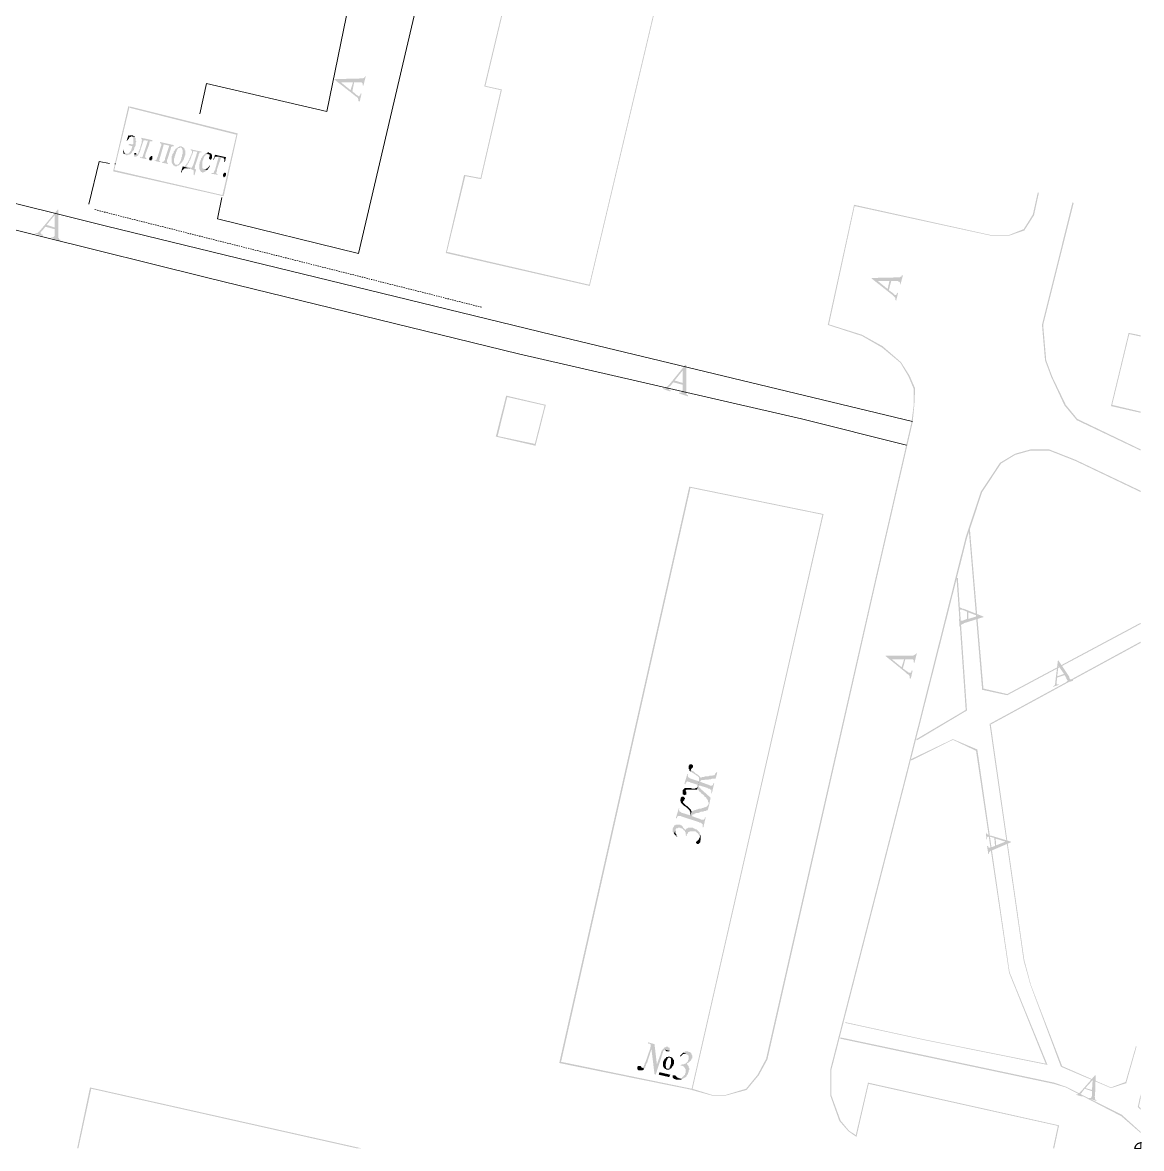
# Model space of a CAD drawing. Extents: x 243 to 885, y -99 to 1005.
# Drawn here: x 531.6 to 634.3, y -98.5 to 4.8 of the extents above; entities that cross this region are included whole.
import ezdxf

# ---------------------------------------------------------------- set-up
doc = ezdxf.new("R2010")
doc.units = 0
doc.header["$MEASUREMENT"] = 0
doc.linetypes.add('PDF_IMPORT', pattern=[1, 0.8, -0.2])
doc.layers.add('PDF _Геометрия', color=7, linetype='Continuous')
doc.layers.add('PDF _Сплошная заливка', color=7, linetype='Continuous')

msp = doc.modelspace()

# ---------------------------------------------------------------- hatches: boundary and pattern name
at = {"layer": 'PDF _Сплошная заливка', "linetype": 'ByBlock', "transparency": 33554559}
h = msp.add_hatch(color=256, dxfattribs=at)
h.paths.add_polyline_path([(579.21, 20.73), (580.67, 20.39), (578.65, 11.88), (577.2, 12.27), (574.01, -1.05), (575.52, -1.39), (573.67, -9.45), (572.16, -9.17), (570.48, -16.34), (583.69, -19.36), (609.67, 90.27), (596.12, 93.52), (594.55, 86.69), (596.01, 86.35), (593.99, 77.56), (592.54, 77.84), (589.4, 64.63), (590.86, 64.29), (588.9, 55.78), (587.44, 56.12), (584.42, 42.79), (585.82, 42.51), (583.75, 33.49), (582.29, 33.77)])
h.paths.add_polyline_path([(580.78, 20.5), (579.32, 20.78), (582.35, 33.66), (583.8, 33.38), (585.99, 42.57), (584.53, 42.85), (587.56, 56), (589.01, 55.67), (591.03, 64.35), (589.52, 64.68), (592.59, 77.73), (594.05, 77.45), (596.12, 86.46), (594.67, 86.74), (596.18, 93.41), (609.56, 90.21), (583.64, -19.25), (570.59, -16.23), (572.27, -9.28), (573.73, -9.56), (575.63, -1.33), (574.12, -1), (577.25, 12.16), (578.76, 11.77)], flags=0)
for points in [[(560.29, -0.38), (560.85, -0.66), (561.97, -0.66), (561.74, -1.39), (562.08, -0.66), (562.47, -0.66), (562.53, -0.66), (562.64, -0.66), (562.7, -0.66), (562.75, -0.66), (562.81, -0.72), (562.86, -0.77), (562.86, -0.83), (562.86, -0.88), (562.86, -0.94), (562.92, -1), (563.14, -0.1), (563.09, -0.1), (563.09, -0.16), (563.03, -0.21), (562.98, -0.27), (562.92, -0.27), (562.92, -0.32), (562.86, -0.32), (562.75, -0.32), (562.7, -0.32), (562.58, -0.32)], [(560.29, -0.38), (560.29, -0.44), (562.14, -1.89), (562.19, -1.95), (562.3, -2), (562.36, -2.06), (562.42, -2.12), (562.42, -2.17), (562.47, -2.23), (562.47, -2.34), (562.47, -2.4), (562.58, -2.45), (562.75, -1.72), (562.7, -1.72), (562.64, -1.72), (562.64, -1.84), (562.58, -1.89), (562.53, -1.95), (562.47, -1.95), (562.42, -1.89), (562.3, -1.84), (562.25, -1.78), (561.91, -1.5), (562.08, -0.66), (561.74, -1.39), (560.85, -0.66)], [(541.53, -2.9), (541.47, -3.01), (551.27, -5.48), (549.99, -11.02), (540.07, -8.72), (541.47, -2.9), (541.36, -2.84), (539.96, -8.84), (550.1, -11.13), (551.39, -5.36)], [(541.98, -5.7), (541.7, -5.64), (541.7, -5.7), (541.75, -5.7), (541.81, -5.76), (541.81, -5.81), (541.81, -5.87), (541.81, -5.92), (541.81, -6.04), (541.81, -6.09), (541.81, -6.15), (541.81, -6.26), (541.81, -6.32), (541.75, -6.37), (541.42, -6.32), (541.36, -6.43), (541.75, -6.54), (541.7, -6.6), (541.7, -6.71), (541.64, -6.76), (541.64, -6.88), (541.59, -6.93), (541.53, -6.99), (541.53, -7.04), (541.47, -7.1), (541.42, -7.16), (541.36, -7.21), (541.31, -7.21), (541.25, -7.21), (541.19, -7.21), (541.14, -7.21), (540.91, -7.21), (540.97, -7.21), (541.03, -7.27), (541.03, -7.32), (541.08, -7.32), (541.14, -7.32), (541.19, -7.38), (541.25, -7.38), (541.31, -7.32), (541.36, -7.32), (541.42, -7.32), (541.47, -7.27), (541.53, -7.27), (541.59, -7.21), (541.64, -7.16), (541.7, -7.1), (541.7, -7.04), (541.75, -6.99), (541.81, -6.93), (541.87, -6.88), (541.87, -6.82), (541.92, -6.71), (541.92, -6.65), (541.98, -6.6), (541.98, -6.54), (542.03, -6.48), (542.03, -6.37), (542.03, -6.32), (542.03, -6.2), (542.09, -6.15), (542.09, -6.09), (542.03, -6.04), (542.03, -5.98), (542.03, -5.87), (542.03, -5.81), (541.98, -5.76)], [(541.42, -5.53), (541.36, -5.53), (541.19, -6.04), (541.25, -6.04), (541.25, -5.98), (541.31, -5.92), (541.36, -5.87), (541.42, -5.81), (541.42, -5.76), (541.47, -5.7), (541.53, -5.7), (541.59, -5.64), (541.64, -5.64), (541.7, -5.64), (541.98, -5.7), (541.47, -5.59)], [(541.75, -5.53), (541.53, -5.53), (541.47, -5.59), (541.98, -5.7), (541.92, -5.64), (541.87, -5.64), (541.87, -5.59), (541.81, -5.59)], [(542.59, -5.92), (542.65, -5.98), (542.59, -6.04), (542.59, -6.09), (542.59, -6.2), (542.54, -6.32), (542.43, -6.71), (542.43, -6.76), (542.37, -6.82), (542.37, -6.93), (542.31, -6.99), (542.31, -7.1), (542.26, -7.16), (542.2, -7.27), (542.15, -7.27), (542.09, -7.32), (541.87, -7.27), (541.87, -7.38), (541.87, -7.44), (541.92, -7.49), (541.98, -7.49), (542.03, -7.49), (542.09, -7.49), (542.15, -7.44), (542.2, -7.44), (542.26, -7.38), (542.26, -7.32), (542.31, -7.27), (542.31, -7.21), (542.37, -7.16), (542.37, -7.1), (542.43, -7.04), (542.43, -6.99), (542.48, -6.88), (542.48, -6.76), (542.54, -6.65), (542.76, -5.98), (543.15, -6.04)], [(543.55, -5.98), (542.54, -5.76), (542.54, -5.87), (542.59, -5.87), (542.59, -5.92), (543.15, -6.04), (542.76, -7.21), (542.76, -7.27), (542.71, -7.32), (542.71, -7.44), (542.65, -7.49), (542.59, -7.55), (542.54, -7.55), (542.48, -7.55), (542.43, -7.49), (542.43, -7.6), (542.99, -7.72), (543.04, -7.66), (542.99, -7.66), (542.93, -7.6), (542.93, -7.55), (542.87, -7.49), (542.93, -7.44), (542.93, -7.38), (542.93, -7.27), (543.27, -6.37), (543.27, -6.32), (543.27, -6.26), (543.32, -6.15), (543.32, -6.09), (543.38, -6.09), (543.43, -6.09), (543.55, -6.09)], [(545.51, -6.43), (544.27, -6.15), (544.27, -6.26), (544.33, -6.26), (544.39, -6.32), (545.11, -6.48), (544.72, -7.66), (544.72, -7.77), (544.67, -7.83), (544.67, -7.88), (544.61, -7.94), (544.55, -7.94), (544.5, -8), (544.44, -7.94), (544.44, -8.05), (545, -8.16), (545, -8.11), (544.95, -8.05), (544.89, -8.05), (544.89, -8), (544.89, -7.94), (544.89, -7.88), (544.89, -7.83), (544.95, -7.72), (545.23, -6.82), (545.23, -6.76), (545.28, -6.71), (545.28, -6.6), (545.34, -6.6), (545.34, -6.54), (545.39, -6.54), (545.45, -6.54), (545.51, -6.54)], [(540.91, -6.82), (540.86, -6.88), (540.86, -7.04), (540.91, -7.1), (540.91, -7.16), (540.91, -7.21), (541.14, -7.21), (541.08, -7.21), (541.03, -7.16), (540.97, -7.1), (540.97, -7.04), (540.91, -6.99), (540.91, -6.88)], [(541.98, -7.16), (541.92, -7.16), (541.92, -7.21), (541.87, -7.27), (542.09, -7.32), (542.09, -7.27), (542.09, -7.21), (542.03, -7.16)], [(544.39, -6.32), (544.39, -6.48), (544.33, -6.6), (544.05, -7.49), (543.99, -7.6), (543.99, -7.66), (543.94, -7.72), (543.94, -7.77), (543.88, -7.83), (543.83, -7.83), (543.77, -7.83), (543.77, -7.88), (544.27, -8), (544.33, -7.94), (544.27, -7.94), (544.22, -7.88), (544.16, -7.83), (544.16, -7.77), (544.22, -7.77), (544.22, -7.66), (544.27, -7.55), (544.61, -6.37), (545.11, -6.48)], [(545.9, -6.6), (545.9, -6.65), (545.84, -6.71), (545.79, -6.71), (545.73, -6.76), (545.67, -6.82), (545.62, -6.93), (545.56, -6.99), (545.51, -7.04), (545.51, -7.16), (545.45, -7.21), (545.39, -7.27), (545.39, -7.38), (545.34, -7.44), (545.34, -7.55), (545.34, -7.6), (545.34, -7.66), (545.34, -7.77), (545.34, -7.83), (545.34, -7.88), (545.34, -7.94), (545.34, -8), (545.34, -8.05), (545.39, -8.11), (545.39, -8.16), (545.45, -8.22), (545.45, -8.28), (545.51, -8.28), (545.56, -8.33), (545.62, -8.33), (545.62, -8.39), (545.67, -8.39), (545.73, -8.39), (545.79, -8.39), (545.84, -8.33), (545.9, -8.33), (545.95, -8.33), (545.95, -8.28), (545.73, -8.22), (545.67, -8.22), (545.62, -8.16), (545.62, -8.11), (545.56, -8.05), (545.56, -8), (545.56, -7.94), (545.56, -7.88), (545.56, -7.77), (545.56, -7.72), (545.56, -7.66), (545.62, -7.55), (545.62, -7.49), (545.62, -7.44), (545.67, -7.32), (545.67, -7.27), (545.73, -7.16), (545.73, -7.1), (545.79, -6.99), (545.79, -6.93), (545.84, -6.88), (545.84, -6.82), (545.9, -6.76), (545.95, -6.71), (546.01, -6.71), (546.07, -6.71), (546.12, -6.65), (546.18, -6.65)], [(546.23, -6.54), (546.18, -6.54), (546.07, -6.54), (546.01, -6.6), (545.95, -6.6), (545.9, -6.6), (546.18, -6.65), (546.23, -6.71), (546.29, -6.76), (546.29, -6.82), (546.35, -6.88), (546.35, -6.99), (546.35, -7.04), (546.35, -7.1), (546.35, -7.16), (546.35, -7.21), (546.29, -7.32), (546.29, -7.38), (546.29, -7.49), (546.23, -7.55), (546.23, -7.66), (546.18, -7.77), (546.18, -7.83), (546.12, -7.94), (546.07, -8), (546.07, -8.05), (546.01, -8.11), (546.01, -8.16), (545.95, -8.16), (545.9, -8.22), (545.84, -8.22), (545.79, -8.22), (545.73, -8.22), (545.95, -8.28), (546.01, -8.28), (546.07, -8.22), (546.12, -8.16), (546.18, -8.11), (546.23, -8.05), (546.29, -8), (546.35, -7.88), (546.4, -7.83), (546.4, -7.77), (546.46, -7.72), (546.46, -7.6), (546.51, -7.55), (546.51, -7.44), (546.57, -7.38), (546.57, -7.32), (546.57, -7.21), (546.57, -7.16), (546.57, -7.1), (546.57, -6.99), (546.57, -6.93), (546.51, -6.88), (546.51, -6.82), (546.51, -6.76), (546.46, -6.71), (546.4, -6.65), (546.35, -6.6), (546.29, -6.6)], [(547.13, -6.93), (547.19, -6.99), (547.19, -7.16), (547.13, -7.27), (547.13, -7.32), (547.07, -7.38), (547.07, -7.44), (547.02, -7.55), (547.02, -7.6), (546.96, -7.66), (546.96, -7.77), (546.91, -7.83), (546.85, -7.88), (546.85, -7.94), (546.79, -8.05), (546.74, -8.11), (546.68, -8.16), (546.68, -8.22), (546.63, -8.28), (546.57, -8.33), (546.51, -8.39), (546.46, -8.39), (546.4, -8.39), (546.35, -8.39), (547.07, -8.61), (547.13, -8.67), (547.19, -8.67), (547.24, -8.67), (547.24, -8.72), (547.3, -8.72), (547.35, -8.78), (547.35, -8.84), (547.35, -8.89), (547.35, -8.95), (547.35, -9.06), (547.35, -9.12), (547.35, -9.17), (547.41, -9.23), (547.58, -8.67), (547.52, -8.67), (547.47, -8.61), (546.63, -8.39), (546.68, -8.33), (546.74, -8.28), (546.79, -8.22), (546.79, -8.16), (546.85, -8.11), (546.91, -8.05), (546.91, -8), (546.96, -7.88), (547.02, -7.83), (547.02, -7.77), (547.07, -7.72), (547.07, -7.6), (547.13, -7.55), (547.13, -7.44), (547.19, -7.38), (547.24, -7.27), (547.24, -7.21), (547.3, -7.1), (547.3, -6.99), (547.69, -7.04)], [(548.08, -7.04), (547.07, -6.82), (547.07, -6.88), (547.13, -6.88), (547.13, -6.93), (547.69, -7.04), (547.3, -8.28), (547.24, -8.39), (547.19, -8.44), (547.19, -8.5), (547.13, -8.5), (547.07, -8.5), (546.63, -8.39), (547.47, -8.61), (547.41, -8.56), (547.47, -8.5), (547.47, -8.44), (547.47, -8.33), (547.52, -8.22), (547.8, -7.38), (547.8, -7.27), (547.86, -7.21), (547.86, -7.16), (547.91, -7.1), (547.97, -7.1), (548.08, -7.1)], [(548.47, -7.16), (548.42, -7.21), (548.36, -7.27), (548.31, -7.32), (548.25, -7.38), (548.19, -7.44), (548.14, -7.49), (548.14, -7.55), (548.08, -7.6), (548.03, -7.66), (548.03, -7.77), (547.97, -7.83), (547.97, -7.94), (547.91, -7.94), (547.91, -8.05), (547.91, -8.11), (547.86, -8.22), (547.86, -8.28), (547.86, -8.33), (547.86, -8.44), (547.86, -8.5), (547.86, -8.56), (547.86, -8.61), (547.91, -8.67), (547.91, -8.72), (547.97, -8.78), (547.97, -8.84), (548.03, -8.84), (548.03, -8.89), (548.08, -8.89), (548.14, -8.95), (548.19, -8.95), (548.25, -8.95), (548.31, -8.89), (548.36, -8.89), (548.42, -8.84), (548.47, -8.84), (548.53, -8.78), (548.59, -8.72), (548.31, -8.67), (548.25, -8.61), (548.19, -8.61), (548.19, -8.56), (548.14, -8.5), (548.14, -8.44), (548.14, -8.39), (548.14, -8.33), (548.14, -8.28), (548.14, -8.16), (548.14, -8.11), (548.14, -8.05), (548.14, -7.94), (548.19, -7.88), (548.19, -7.83), (548.25, -7.72), (548.25, -7.66), (548.31, -7.55), (548.31, -7.49), (548.36, -7.44), (548.42, -7.38), (548.47, -7.32), (548.53, -7.27), (548.59, -7.27), (548.64, -7.27), (548.7, -7.27)], [(548.75, -7.16), (548.75, -7.1), (548.64, -7.1), (548.59, -7.16), (548.53, -7.16), (548.47, -7.16), (548.7, -7.27), (548.75, -7.27), (548.81, -7.32), (548.81, -7.38), (548.81, -7.44), (548.81, -7.49), (548.75, -7.6), (548.75, -7.66), (548.81, -7.72), (548.87, -7.77), (548.92, -7.77), (548.98, -7.72), (549.03, -7.6), (549.03, -7.55), (549.03, -7.49), (549.03, -7.38), (549.03, -7.32), (548.98, -7.27), (548.98, -7.21), (548.92, -7.21), (548.87, -7.16), (548.81, -7.16)], [(543.49, -7.44), (543.55, -7.44), (543.55, -7.72), (543.49, -7.77), (543.49, -7.83), (543.43, -7.83), (543.38, -7.83), (543.32, -7.83), (543.27, -7.77), (543.27, -7.72), (543.27, -7.6), (543.32, -7.55), (543.38, -7.49), (543.43, -7.44), (543.49, -7.44)], [(549.87, -7.55), (549.65, -7.49), (549.31, -8.72), (549.26, -8.78), (549.2, -8.89), (549.2, -8.95), (549.15, -8.95), (549.15, -9), (549.09, -9), (548.98, -9), (548.98, -9.06), (549.59, -9.17), (549.59, -9.12), (549.54, -9.12), (549.48, -9.12), (549.48, -9.06), (549.43, -9.06), (549.43, -9), (549.43, -8.95), (549.48, -8.84), (549.48, -8.72)], [(550.32, -7.55), (549.31, -7.32), (549.15, -7.77), (549.2, -7.77), (549.26, -7.66), (549.26, -7.6), (549.31, -7.55), (549.37, -7.49), (549.43, -7.49), (549.48, -7.49), (549.59, -7.49), (549.65, -7.49), (549.87, -7.55), (549.99, -7.6)], [(550.32, -7.55), (549.99, -7.6), (550.1, -7.6), (550.1, -7.66), (550.15, -7.72), (550.15, -7.77), (550.15, -7.83), (550.15, -7.88), (550.15, -8), (550.21, -8)], [(546.35, -8.39), (546.18, -8.95), (546.23, -8.95), (546.29, -8.89), (546.29, -8.78), (546.35, -8.72), (546.4, -8.67), (546.46, -8.61), (546.51, -8.56), (546.57, -8.56), (546.63, -8.56), (546.68, -8.56), (546.74, -8.56), (546.79, -8.56), (547.07, -8.61)], [(548.81, -8.28), (548.75, -8.39), (548.7, -8.44), (548.64, -8.5), (548.64, -8.56), (548.59, -8.56), (548.53, -8.61), (548.47, -8.61), (548.42, -8.67), (548.36, -8.67), (548.31, -8.67), (548.59, -8.72), (548.64, -8.67), (548.7, -8.61), (548.7, -8.56), (548.75, -8.5), (548.81, -8.39), (548.81, -8.33)], [(550.27, -8.95), (550.27, -9), (550.32, -9), (550.32, -9.17), (550.27, -9.28), (550.27, -9.34), (550.21, -9.34), (550.15, -9.39), (550.1, -9.39), (550.1, -9.34), (550.04, -9.28), (550.04, -9.23), (550.04, -9.17), (550.04, -9.12), (550.1, -9.06), (550.1, -9), (550.15, -9), (550.21, -8.95), (550.27, -8.95)], [(624.9, -10.79), (624.79, -10.79), (624.34, -12.81), (623.5, -14.15), (622.1, -14.71), (620.59, -14.71), (607.94, -11.91), (605.53, -22.94), (608.66, -23.95), (610.51, -25.02), (612.19, -26.42), (612.92, -27.65), (613.42, -28.82), (613.42, -30.22), (613.2, -31.9), (609.9, -46.24), (599.87, -90.3), (599.09, -91.76), (598.03, -93.05), (596.01, -93.66), (595.06, -93.66), (593.1, -93.05), (593.04, -93.16), (595.06, -93.72), (596.01, -93.72), (598.08, -93.16), (599.2, -91.81), (599.99, -90.36), (610.01, -46.24), (613.31, -31.9), (613.48, -30.22), (613.54, -28.77), (613.03, -27.59), (612.25, -26.36), (610.57, -24.9), (608.66, -23.84), (605.64, -22.89), (607.99, -12.03), (620.59, -14.77), (622.1, -14.77), (623.56, -14.27), (624.45, -12.87)], [(534.92, -12.36), (534.87, -12.36), (533.36, -14.15), (533.3, -14.21), (533.24, -14.27), (533.19, -14.38), (533.13, -14.38), (533.08, -14.43), (533.02, -14.49), (532.96, -14.49), (532.91, -14.49), (532.85, -14.49), (532.8, -14.55), (533.47, -14.77), (533.52, -14.66), (533.47, -14.66), (533.41, -14.66), (533.36, -14.6), (533.36, -14.55), (533.3, -14.55), (533.3, -14.43), (533.36, -14.38), (533.41, -14.32), (533.47, -14.27), (533.75, -13.93), (534.59, -14.15), (533.86, -13.76), (534.59, -12.87)], [(534.92, -12.36), (534.59, -12.87), (534.59, -13.99), (533.86, -13.76), (534.59, -14.15), (534.59, -14.55), (534.59, -14.6), (534.59, -14.66), (534.59, -14.77), (534.53, -14.83), (534.48, -14.88), (534.42, -14.88), (534.36, -14.94), (534.25, -14.88), (534.25, -14.94), (535.09, -15.22), (535.15, -15.16), (535.09, -15.11), (535.04, -15.11), (534.98, -15.05), (534.98, -14.99), (534.92, -14.94), (534.92, -14.88), (534.92, -14.83), (534.92, -14.71), (534.92, -14.6)], [(628.37, -31.68), (634.25, -34.48), (634.25, -34.37), (628.43, -31.57), (627.37, -30.28), (626.13, -27.7), (625.57, -26.19), (625.29, -22.94), (628.09, -11.75), (627.98, -11.69), (625.18, -22.94), (625.46, -26.19), (626.02, -27.7), (627.25, -30.34)], [(574.62, -17.18), (570.53, -16.23), (570.53, -16.34), (574.62, -17.29)], [(609.56, -18.63), (610.12, -18.91), (611.18, -18.91), (611.02, -19.64), (611.35, -18.91), (611.74, -18.91), (611.8, -18.91), (611.91, -18.91), (611.97, -18.91), (612.02, -18.97), (612.08, -18.97), (612.14, -19.03), (612.14, -19.08), (612.14, -19.14), (612.14, -19.19), (612.19, -19.25), (612.42, -18.41), (612.36, -18.35), (612.3, -18.41), (612.3, -18.47), (612.25, -18.52), (612.19, -18.52), (612.14, -18.58), (612.08, -18.58), (612.02, -18.58), (611.91, -18.58), (611.86, -18.58)], [(609.56, -18.63), (609.56, -18.69), (611.41, -20.15), (611.46, -20.2), (611.52, -20.26), (611.58, -20.31), (611.63, -20.37), (611.69, -20.43), (611.74, -20.48), (611.74, -20.54), (611.74, -20.59), (611.74, -20.65), (611.8, -20.71), (611.97, -20.03), (611.91, -19.98), (611.91, -20.03), (611.86, -20.09), (611.86, -20.15), (611.8, -20.15), (611.8, -20.2), (611.69, -20.2), (611.63, -20.15), (611.58, -20.09), (611.52, -20.03), (611.13, -19.75), (611.35, -18.91), (611.02, -19.64), (610.12, -18.91)], [(634.25, -30.9), (631.62, -30.28), (633.19, -23.78), (634.25, -24.01), (634.25, -23.9), (633.13, -23.67), (631.51, -30.39), (634.25, -31.01)], [(592.54, -26.64), (592.48, -26.58), (590.97, -28.43), (590.92, -28.49), (590.86, -28.54), (590.8, -28.6), (590.75, -28.66), (590.69, -28.71), (590.64, -28.77), (590.58, -28.77), (590.52, -28.77), (590.41, -28.77), (590.41, -28.82), (591.08, -29.05), (591.14, -28.94), (591.08, -28.94), (591.03, -28.94), (590.97, -28.88), (590.92, -28.82), (590.92, -28.71), (590.97, -28.66), (590.97, -28.6), (591.08, -28.54), (591.36, -28.21), (592.2, -28.43), (591.48, -28.04), (592.2, -27.14)], [(592.54, -26.64), (592.2, -27.14), (592.2, -28.26), (591.48, -28.04), (592.2, -28.43), (592.2, -28.82), (592.2, -28.88), (592.2, -28.94), (592.15, -29.05), (592.15, -29.1), (592.09, -29.16), (592.03, -29.16), (591.98, -29.16), (591.87, -29.16), (591.87, -29.22), (592.71, -29.5), (592.71, -29.38), (592.65, -29.38), (592.59, -29.33), (592.54, -29.27), (592.54, -29.22), (592.54, -29.16), (592.54, -29.1), (592.54, -28.99), (592.54, -28.88)], [(626.64, -96.46), (626.19, -98.53), (626.3, -98.53), (626.75, -96.41), (609.22, -92.49), (608.1, -97.3), (607.49, -96.91), (606.7, -95.96), (605.86, -93.66), (605.86, -91.31), (612.75, -64.43), (618.3, -42.49), (619.69, -38.29), (621.43, -35.66), (622.72, -34.87), (624.12, -34.48), (625.85, -34.48), (628.26, -35.43), (634.25, -38.29), (634.25, -38.17), (628.26, -35.32), (625.85, -34.37), (624.12, -34.37), (622.72, -34.76), (621.32, -35.6), (619.58, -38.23), (618.18, -42.43), (612.64, -64.43), (605.75, -91.31), (605.75, -93.66), (606.59, -96.01), (607.43, -96.97), (608.16, -97.47), (609.28, -92.6)], [(617.46, -46.18), (617.34, -46.18), (618.18, -58.28), (613.65, -60.96), (613.7, -61.07), (618.3, -58.33)], [(619.81, -49.76), (619.81, -49.71), (617.96, -48.98), (617.85, -48.98), (617.79, -48.92), (617.74, -48.92), (617.68, -48.87), (617.62, -48.87), (617.62, -48.81), (617.57, -48.76), (617.57, -48.7), (617.51, -48.7), (617.57, -49.26), (617.62, -49.26), (617.62, -49.2), (617.62, -49.15), (617.62, -49.09), (617.68, -49.09), (617.74, -49.09), (617.79, -49.09), (617.85, -49.09), (617.9, -49.09), (618.3, -49.26), (618.3, -49.93), (618.41, -49.32), (619.3, -49.65)], [(619.81, -49.76), (619.3, -49.65), (618.41, -49.93), (618.41, -49.32), (618.3, -49.93), (618.02, -50.04), (617.96, -50.04), (617.9, -50.1), (617.85, -50.1), (617.79, -50.1), (617.74, -50.1), (617.68, -50.04), (617.68, -49.99), (617.62, -49.93), (617.57, -49.93), (617.62, -50.66), (617.68, -50.66), (617.68, -50.6), (617.68, -50.55), (617.74, -50.49), (617.74, -50.44), (617.79, -50.44), (617.85, -50.44), (617.9, -50.38), (617.96, -50.38), (618.02, -50.32)], [(610.85, -53.29), (611.41, -53.63), (612.53, -53.63), (612.3, -54.36), (612.64, -53.63), (613.03, -53.63), (613.09, -53.63), (613.2, -53.63), (613.26, -53.63), (613.31, -53.63), (613.37, -53.68), (613.42, -53.74), (613.42, -53.85), (613.42, -53.91), (613.48, -53.96), (613.7, -53.07), (613.65, -53.07), (613.59, -53.18), (613.54, -53.18), (613.48, -53.24), (613.37, -53.29), (613.31, -53.29), (613.26, -53.29), (613.14, -53.29)], [(610.85, -53.29), (610.85, -53.35), (612.7, -54.86), (612.75, -54.92), (612.81, -54.97), (612.92, -55.03), (612.98, -55.08), (612.98, -55.14), (613.03, -55.14), (613.03, -55.2), (613.03, -55.25), (613.03, -55.36), (613.14, -55.42), (613.31, -54.69), (613.2, -54.69), (613.2, -54.8), (613.14, -54.86), (613.09, -54.86), (613.03, -54.86), (612.98, -54.86), (612.86, -54.8), (612.81, -54.75), (612.42, -54.47), (612.64, -53.63), (612.3, -54.36), (611.41, -53.63)], [(626.69, -53.74), (626.64, -53.74), (626.41, -55.64), (626.41, -55.81), (626.36, -55.87), (626.36, -55.92), (626.36, -55.98), (626.3, -56.04), (626.25, -56.09), (626.19, -56.09), (626.19, -56.15), (626.75, -55.98), (626.75, -55.92), (626.64, -55.98), (626.58, -55.92), (626.53, -55.92), (626.53, -55.87), (626.53, -55.81), (626.53, -55.76), (626.53, -55.7), (626.58, -55.31), (627.25, -55.08), (626.58, -55.2), (626.69, -54.24)], [(626.69, -53.74), (626.69, -54.24), (627.2, -54.97), (626.58, -55.2), (627.25, -55.08), (627.42, -55.36), (627.42, -55.42), (627.48, -55.48), (627.48, -55.53), (627.53, -55.53), (627.53, -55.59), (627.48, -55.64), (627.48, -55.7), (627.42, -55.7), (627.37, -55.76), (627.37, -55.81), (628.04, -55.59), (628.04, -55.53), (627.98, -55.53), (627.93, -55.53), (627.87, -55.53), (627.81, -55.48), (627.76, -55.42), (627.7, -55.36), (627.7, -55.25)], [(613.14, -62.81), (613.2, -62.92), (617.01, -61.02), (619.13, -62.03), (622.16, -82.41), (625.52, -90.75), (614.32, -88.51), (607.15, -86.94), (607.1, -87), (614.32, -88.57), (625.69, -90.86), (622.21, -82.35), (619.25, -61.91), (617.01, -60.96)], [(592.76, -63.43), (592.76, -63.71), (592.82, -63.71), (592.82, -63.82), (592.87, -63.87), (592.93, -63.93), (592.99, -63.71), (593.04, -63.65), (593.1, -63.59), (593.15, -63.54), (593.15, -63.48), (593.15, -63.43), (593.15, -63.37), (593.1, -63.31), (593.04, -63.26), (592.93, -63.26), (592.87, -63.26), (592.82, -63.31), (592.82, -63.37)], [(592.93, -63.93), (592.99, -63.99), (593.04, -63.99), (593.1, -64.04), (593.21, -64.1), (593.27, -64.15), (593.38, -64.21), (593.43, -64.27), (593.55, -64.32), (593.6, -64.38), (593.66, -64.43), (593.71, -64.49), (593.71, -64.55), (593.71, -64.6), (593.71, -64.71), (593.71, -64.77), (593.55, -65.55), (593.6, -65.55), (593.66, -65.61), (593.71, -65.72), (593.77, -65.78), (593.83, -65.83), (593.94, -65.95), (593.99, -66), (594.11, -66.06), (594.16, -66.11), (594.22, -66.23), (594.27, -66.28), (594.33, -66.28), (594.39, -66.34), (594.39, -66.39), (594.44, -66.45), (594.5, -66.51), (594.5, -66.56), (594.55, -66.62), (594.55, -66.67), (594.55, -66.73), (594.61, -66.79), (594.61, -66.9), (594.67, -66.9), (594.78, -66.34), (594.16, -65.78), (594.11, -65.72), (594.05, -65.67), (593.94, -65.61), (593.88, -65.55), (593.83, -65.5), (593.83, -65.44), (593.77, -65.44), (593.71, -65.33), (593.71, -65.22), (593.83, -64.83), (593.94, -64.49), (593.88, -64.49), (593.83, -64.49), (593.83, -64.43), (593.77, -64.38), (593.71, -64.32), (593.66, -64.27), (593.6, -64.21), (593.55, -64.21), (593.49, -64.15), (593.38, -64.1), (593.32, -64.04), (593.27, -63.99), (593.21, -63.93), (593.1, -63.87), (593.04, -63.87), (593.04, -63.82), (592.99, -63.76), (592.99, -63.71)], [(593.94, -64.49), (593.83, -64.83), (593.88, -64.77), (593.94, -64.71), (593.99, -64.71), (594.05, -64.71), (594.67, -64.66), (594.78, -64.66), (594.89, -64.6), (595, -64.6), (595.06, -64.6), (595.11, -64.6), (595.17, -64.6), (595.23, -64.6), (595.39, -64.04), (595.28, -63.99), (595.28, -64.04), (595.23, -64.1), (595.17, -64.15), (595.17, -64.21), (595.11, -64.27), (595.06, -64.27), (595, -64.27), (594.95, -64.32), (594.83, -64.32), (594.78, -64.32), (594.67, -64.32), (594.55, -64.38), (594.44, -64.38), (594.33, -64.38), (594.27, -64.38), (594.16, -64.43), (594.11, -64.43), (594.05, -64.43), (593.99, -64.43)], [(592.65, -64.15), (592.37, -65.05), (592.48, -65.11), (592.48, -64.99), (592.54, -64.94), (592.54, -64.88), (592.59, -64.88), (592.65, -64.83), (592.76, -64.88), (592.82, -64.88), (592.93, -64.94), (593.6, -65.16), (593.6, -65.22), (593.6, -65.27), (593.71, -64.77), (593.71, -64.83), (592.99, -64.6), (592.87, -64.55), (592.82, -64.49), (592.76, -64.49), (592.71, -64.43), (592.71, -64.38), (592.65, -64.32), (592.71, -64.27), (592.71, -64.15)], [(592.54, -65.44), (592.48, -65.67), (592.54, -65.61), (592.59, -65.61), (592.65, -65.61), (592.71, -65.61), (592.82, -65.61), (592.93, -65.61), (593.04, -65.61), (593.1, -65.61), (593.21, -65.61), (593.27, -65.61), (593.32, -65.61), (593.38, -65.61), (593.49, -65.61), (593.55, -65.55), (593.71, -64.77), (593.6, -65.27), (593.6, -65.33), (593.55, -65.39), (593.49, -65.44), (593.43, -65.44), (593.32, -65.5), (593.21, -65.5), (593.15, -65.5), (593.04, -65.5), (592.99, -65.44), (592.93, -65.44), (592.82, -65.44), (592.71, -65.44), (592.65, -65.44), (592.59, -65.44)], [(593.83, -64.83), (593.71, -65.22), (593.77, -65.22), (594.5, -65.44), (594.55, -65.5), (594.67, -65.5), (594.72, -65.55), (594.78, -65.61), (594.83, -65.61), (594.83, -65.67), (594.83, -65.78), (594.83, -65.83), (594.83, -65.89), (594.89, -65.95), (595.11, -64.99), (595.06, -64.99), (595, -65.11), (595, -65.16), (594.95, -65.16), (594.95, -65.22), (594.89, -65.22), (594.83, -65.22), (594.78, -65.22), (594.72, -65.22), (594.61, -65.16), (593.83, -64.88)], [(592.2, -65.72), (592.2, -66), (592.26, -66.06), (592.31, -66.06), (592.37, -66.11), (592.48, -66.06), (592.54, -66.06), (592.54, -66), (592.54, -65.95), (592.54, -65.89), (592.54, -65.83), (592.54, -65.78), (592.48, -65.72), (592.48, -65.67), (592.54, -65.44), (592.43, -65.44), (592.37, -65.5), (592.31, -65.55), (592.26, -65.61), (592.2, -65.67)], [(592.03, -66.39), (592.03, -66.45), (591.98, -66.56), (592.03, -66.62), (592.03, -66.67), (592.03, -66.73), (592.09, -66.84), (592.15, -66.9), (592.26, -66.73), (592.26, -66.67), (592.31, -66.62), (592.37, -66.56), (592.37, -66.51), (592.43, -66.45), (592.43, -66.39), (592.37, -66.34), (592.37, -66.28), (592.26, -66.23), (592.15, -66.23), (592.09, -66.28), (592.03, -66.34)], [(592.15, -66.9), (592.2, -66.95), (592.26, -67.01), (592.31, -67.07), (592.43, -67.12), (592.48, -67.18), (592.54, -67.23), (592.59, -67.23), (592.65, -67.29), (592.71, -67.35), (592.76, -67.4), (592.82, -67.46), (592.87, -67.57), (592.93, -67.63), (592.93, -67.68), (592.93, -67.74), (592.93, -67.79), (592.93, -67.85), (592.93, -67.91), (592.93, -67.96), (593.04, -67.57), (592.99, -67.51), (592.99, -67.46), (592.93, -67.4), (592.87, -67.35), (592.82, -67.29), (592.76, -67.23), (592.71, -67.18), (592.65, -67.12), (592.54, -67.07), (592.48, -67.01), (592.43, -66.95), (592.37, -66.9), (592.31, -66.84), (592.26, -66.79), (592.26, -66.73)], [(593.15, -67.57), (593.04, -68.02), (593.1, -67.96), (593.1, -67.91), (593.15, -67.85), (593.21, -67.85), (593.27, -67.85), (593.32, -67.79), (593.38, -67.79), (593.43, -67.74), (593.55, -67.74), (593.66, -67.74), (593.77, -67.68), (593.88, -67.63), (593.99, -67.63), (594.05, -67.63), (594.16, -67.57), (594.22, -67.57), (594.27, -67.57), (594.33, -67.57), (594.39, -67.51), (594.44, -67.51), (594.5, -67.51), (594.67, -66.95), (594.55, -66.95), (594.55, -67.01), (594.5, -67.07), (594.44, -67.12), (594.39, -67.18), (594.33, -67.18), (594.27, -67.23), (594.22, -67.23), (594.16, -67.23), (594.11, -67.29), (594.05, -67.29), (593.99, -67.29), (593.88, -67.35), (593.83, -67.35), (593.71, -67.35), (593.6, -67.4), (593.55, -67.4), (593.43, -67.46), (593.32, -67.46), (593.27, -67.51), (593.21, -67.51)], [(591.87, -67.29), (591.59, -68.19), (591.7, -68.24), (591.7, -68.13), (591.76, -68.07), (591.76, -68.02), (591.81, -68.02), (591.87, -68.02), (591.92, -68.02), (592.03, -68.02), (592.15, -68.07), (593.71, -68.58), (593.77, -68.63), (593.88, -68.63), (593.94, -68.69), (593.99, -68.75), (594.05, -68.75), (594.05, -68.8), (594.05, -68.91), (594.05, -68.97), (594.05, -69.03), (594.11, -69.08), (594.33, -68.13), (594.27, -68.13), (594.22, -68.24), (594.22, -68.3), (594.16, -68.3), (594.16, -68.35), (594.11, -68.35), (594.05, -68.35), (593.99, -68.35), (593.94, -68.35), (593.83, -68.3), (593.04, -68.02), (593.15, -67.57), (593.1, -67.57), (593.1, -67.63), (593.04, -67.63), (593.04, -67.57), (592.93, -67.96), (592.2, -67.74), (592.15, -67.74), (592.09, -67.68), (591.98, -67.63), (591.92, -67.57), (591.92, -67.51), (591.87, -67.46), (591.87, -67.4), (591.92, -67.29)], [(591.31, -69.14), (591.31, -69.47), (591.36, -69.53), (591.36, -69.59), (591.42, -69.64), (591.53, -69.36), (591.53, -69.31), (591.59, -69.25), (591.59, -69.19), (591.64, -69.14), (591.7, -69.14), (591.76, -69.14), (591.81, -69.08), (591.92, -69.08), (591.98, -69.08), (592.03, -69.14), (592.09, -69.14), (592.2, -69.19), (592.26, -69.25), (592.31, -69.31), (592.37, -69.36), (592.43, -69.42), (592.43, -69.47), (592.48, -69.53), (592.48, -69.64), (592.48, -69.7), (592.54, -69.75), (592.48, -69.81), (592.54, -69.87), (592.59, -69.81), (592.59, -69.75), (592.59, -69.7), (592.65, -69.64), (592.71, -69.59), (592.71, -69.53), (592.76, -69.47), (592.82, -69.47), (592.87, -69.42), (592.93, -69.42), (592.99, -69.42), (593.04, -69.42), (593.15, -69.42), (593.21, -69.42), (593.27, -69.42), (593.38, -69.42), (593.43, -69.47), (593.49, -69.53), (593.55, -69.59), (593.6, -69.59), (593.66, -69.7), (593.71, -69.75), (593.71, -69.81), (593.77, -69.87), (593.77, -69.92), (593.77, -70.03), (593.83, -69.75), (593.83, -69.7), (593.77, -69.64), (593.77, -69.53), (593.71, -69.47), (593.66, -69.42), (593.6, -69.36), (593.55, -69.31), (593.49, -69.25), (593.43, -69.25), (593.32, -69.19), (593.27, -69.14), (593.21, -69.14), (593.15, -69.08), (593.04, -69.08), (592.99, -69.08), (592.93, -69.08), (592.82, -69.08), (592.76, -69.08), (592.71, -69.08), (592.65, -69.14), (592.59, -69.14), (592.54, -69.19), (592.48, -69.25), (592.43, -69.31), (592.43, -69.25), (592.37, -69.19), (592.31, -69.14), (592.26, -69.08), (592.2, -68.97), (592.15, -68.91), (592.09, -68.86), (592.03, -68.86), (591.98, -68.8), (591.92, -68.8), (591.81, -68.8), (591.76, -68.8), (591.7, -68.8), (591.59, -68.8), (591.53, -68.86), (591.48, -68.86), (591.42, -68.91), (591.42, -68.97), (591.36, -69.03), (591.36, -69.08)], [(591.42, -69.64), (591.48, -69.7), (591.53, -69.75), (591.59, -69.81), (591.64, -69.87), (591.7, -69.92), (591.76, -69.87), (591.7, -69.87), (591.64, -69.81), (591.64, -69.7), (591.59, -69.64), (591.53, -69.59), (591.53, -69.53), (591.53, -69.47), (591.53, -69.42), (591.53, -69.36)], [(593.43, -70.43), (593.43, -70.48), (593.49, -70.54), (593.55, -70.59), (593.6, -70.59), (593.66, -70.59), (593.71, -70.54), (593.77, -70.48), (593.83, -70.43), (593.83, -70.37), (593.83, -70.26), (593.88, -70.2), (593.88, -70.15), (593.88, -70.09), (593.88, -69.98), (593.88, -69.92), (593.88, -69.87), (593.88, -69.81), (593.83, -69.75), (593.77, -70.03), (593.71, -70.09), (593.71, -70.15), (593.66, -70.2), (593.6, -70.26), (593.55, -70.31), (593.49, -70.31), (593.49, -70.37)], [(622.33, -70.43), (622.33, -70.37), (620.48, -69.81), (620.37, -69.81), (620.31, -69.75), (620.25, -69.75), (620.2, -69.7), (620.14, -69.7), (620.14, -69.64), (620.09, -69.64), (620.09, -69.53), (620.03, -69.53), (620.09, -70.15), (620.14, -70.15), (620.14, -70.09), (620.14, -70.03), (620.14, -69.98), (620.2, -69.92), (620.25, -69.92), (620.31, -69.92), (620.37, -69.92), (620.42, -69.92), (620.81, -70.03), (620.87, -70.76), (620.93, -70.09), (621.82, -70.37)], [(622.33, -70.43), (621.82, -70.37), (620.98, -70.71), (620.93, -70.09), (620.87, -70.76), (620.59, -70.87), (620.53, -70.87), (620.48, -70.93), (620.42, -70.93), (620.37, -70.93), (620.31, -70.93), (620.25, -70.87), (620.25, -70.82), (620.2, -70.76), (620.14, -70.76), (620.25, -71.49), (620.31, -71.49), (620.31, -71.43), (620.31, -71.38), (620.37, -71.32), (620.42, -71.27), (620.48, -71.21), (620.53, -71.21), (620.65, -71.15)], [(589.63, -88.96), (589.07, -88.79), (589.01, -88.85), (589.07, -88.9), (589.12, -88.9), (589.18, -88.9), (589.24, -88.96), (589.29, -89.01), (589.29, -89.07), (589.29, -89.13), (589.29, -89.18), (589.24, -89.24), (589.24, -89.35), (589.35, -89.41), (589.63, -91.7), (589.85, -90.81)], [(606.7, -88.34), (606.65, -88.45), (626.25, -92.6), (627.37, -92.93), (632.46, -95.57), (634.25, -97.13), (634.25, -97.02), (632.52, -95.45), (627.42, -92.88), (626.3, -92.49)], [(589.24, -89.35), (588.79, -90.64), (588.73, -90.69), (588.73, -90.81), (588.68, -90.86), (588.68, -90.97), (588.62, -91.03), (588.56, -91.09), (588.51, -91.14), (588.68, -91.2), (588.73, -91.14), (588.79, -91.09), (588.79, -90.97), (588.84, -90.92), (588.84, -90.86), (588.9, -90.75), (588.96, -90.64), (589.35, -89.41)], [(590.86, -89.24), (590.86, -89.18), (590.69, -89.18), (590.64, -89.24), (590.58, -89.24), (590.52, -89.29), (590.47, -89.35), (590.41, -89.41), (590.36, -89.46), (590.36, -89.52), (590.3, -89.52), (590.3, -89.57), (590.24, -89.69), (590.24, -89.74), (590.19, -89.85), (590.19, -89.91), (590.13, -90.02), (589.85, -90.81), (589.63, -91.7), (589.74, -91.76), (590.36, -89.85), (590.36, -89.8), (590.41, -89.69), (590.41, -89.63), (590.47, -89.57), (590.47, -89.52), (590.52, -89.52), (590.58, -89.46), (591.03, -89.57), (591.03, -89.52), (591.03, -89.46), (591.03, -89.41), (591.03, -89.35), (591.03, -89.29), (590.97, -89.29), (590.92, -89.24)], [(591.03, -89.57), (590.58, -89.46), (590.64, -89.52), (590.69, -89.57), (590.75, -89.63), (590.8, -89.63), (590.92, -89.63), (590.97, -89.63)], [(592.71, -89.63), (592.43, -89.63), (592.37, -89.69), (592.31, -89.69), (592.26, -89.74), (592.54, -89.85), (592.59, -89.91), (592.65, -89.91), (592.71, -89.97), (592.76, -90.02), (592.76, -90.08), (592.76, -90.13), (592.76, -90.19), (592.76, -90.3), (592.76, -90.36), (592.71, -90.41), (592.71, -90.53), (592.65, -90.58), (592.59, -90.64), (592.54, -90.69), (592.48, -90.75), (592.43, -90.75), (592.31, -90.81), (592.26, -90.81), (592.15, -90.81), (592.09, -90.86), (592.03, -90.86), (592.03, -90.92), (592.09, -90.92), (592.15, -90.92), (592.2, -90.97), (592.26, -90.97), (592.31, -91.03), (592.37, -91.09), (592.43, -91.14), (592.43, -91.2), (592.48, -91.25), (592.48, -91.31), (592.48, -91.37), (592.48, -91.48), (592.48, -91.53), (592.48, -91.59), (592.43, -91.7), (592.43, -91.76), (592.37, -91.81), (592.31, -91.87), (592.26, -91.93), (592.2, -91.98), (592.15, -92.04), (592.09, -92.09), (591.98, -92.09), (591.92, -92.09), (591.87, -92.09), (592.15, -92.15), (592.2, -92.15), (592.26, -92.09), (592.31, -92.09), (592.37, -92.04), (592.43, -92.04), (592.48, -91.98), (592.54, -91.93), (592.59, -91.87), (592.59, -91.81), (592.65, -91.76), (592.71, -91.65), (592.71, -91.59), (592.76, -91.53), (592.76, -91.48), (592.76, -91.37), (592.82, -91.31), (592.82, -91.25), (592.82, -91.14), (592.76, -91.09), (592.76, -91.03), (592.76, -90.97), (592.71, -90.92), (592.65, -90.86), (592.65, -90.81), (592.59, -90.75), (592.65, -90.69), (592.76, -90.64), (592.82, -90.58), (592.87, -90.53), (592.93, -90.47), (592.99, -90.47), (592.99, -90.41), (593.04, -90.3), (593.04, -90.25), (593.1, -90.25), (593.1, -90.13), (593.1, -90.08), (593.1, -90.02), (593.04, -89.91), (593.04, -89.85), (592.99, -89.8), (592.99, -89.74), (592.93, -89.74), (592.87, -89.69), (592.82, -89.69)], [(592.26, -89.74), (592.2, -89.8), (592.15, -89.85), (592.09, -89.91), (592.03, -89.97), (591.98, -90.02), (591.98, -90.08), (592.03, -90.08), (592.09, -90.02), (592.15, -89.97), (592.2, -89.91), (592.26, -89.85), (592.31, -89.85), (592.37, -89.85), (592.48, -89.85), (592.54, -89.85)], [(590.8, -90.13), (590.75, -90.13), (590.69, -90.19), (590.64, -90.25), (590.58, -90.3), (590.52, -90.36), (590.52, -90.41), (590.47, -90.47), (590.41, -90.58), (590.41, -90.69), (590.41, -90.75), (590.41, -90.81), (590.41, -90.92), (590.41, -90.97), (590.41, -91.03), (590.47, -91.03), (590.47, -91.09), (590.52, -91.14), (590.8, -91.2), (590.75, -91.2), (590.69, -91.14), (590.69, -91.03), (590.64, -90.97), (590.64, -90.92), (590.64, -90.86), (590.64, -90.81), (590.69, -90.69), (590.69, -90.64), (590.69, -90.58), (590.75, -90.47), (590.75, -90.41), (590.8, -90.36), (590.8, -90.3), (590.86, -90.25), (590.92, -90.19), (590.97, -90.19), (591.03, -90.19)], [(591.08, -90.13), (591.03, -90.13), (590.97, -90.08), (590.86, -90.13), (590.8, -90.13), (591.03, -90.19), (591.08, -90.25), (591.14, -90.25), (591.14, -90.3), (591.14, -90.41), (591.14, -90.47), (591.14, -90.53), (591.14, -90.58), (591.14, -90.64), (591.14, -90.75), (591.14, -90.81), (591.08, -90.86), (591.08, -90.97), (591.03, -91.03), (591.03, -91.14), (590.97, -91.2), (590.92, -91.2), (590.86, -91.2), (590.8, -91.2), (590.52, -91.14), (590.58, -91.2), (590.64, -91.25), (590.69, -91.25), (590.75, -91.31), (590.86, -91.31), (590.92, -91.31), (590.97, -91.31), (591.03, -91.25), (591.08, -91.2), (591.14, -91.2), (591.2, -91.14), (591.25, -91.03), (591.31, -90.97), (591.36, -90.92), (591.36, -90.86), (591.42, -90.75), (591.42, -90.69), (591.42, -90.64), (591.42, -90.53), (591.42, -90.47), (591.42, -90.41), (591.36, -90.36), (591.31, -90.3), (591.31, -90.25), (591.25, -90.19), (591.2, -90.19), (591.14, -90.13)], [(588.28, -90.97), (588.12, -90.97), (588.06, -91.03), (588.06, -91.25), (588.12, -91.31), (588.17, -91.37), (588.23, -91.37), (588.28, -91.37), (588.34, -91.37), (588.4, -91.37), (588.45, -91.37), (588.51, -91.37), (588.62, -91.31), (588.68, -91.25), (588.68, -91.2), (588.51, -91.14), (588.45, -91.09), (588.4, -91.03), (588.34, -90.97)], [(591.08, -91.76), (590.08, -91.53), (590.02, -91.76), (590.97, -91.98)], [(591.48, -91.81), (591.31, -91.81), (591.31, -92.04), (591.36, -92.09), (591.42, -92.15), (591.53, -92.15), (591.59, -92.21), (591.64, -92.21), (591.76, -92.21), (591.81, -92.21), (591.87, -92.21), (591.92, -92.21), (592.03, -92.21), (592.09, -92.21), (592.15, -92.15), (591.87, -92.09), (591.81, -92.04), (591.76, -92.04), (591.7, -91.98), (591.64, -91.93), (591.59, -91.87), (591.53, -91.81)], [(630.11, -91.81), (630.05, -91.81), (628.77, -93.27), (628.71, -93.33), (628.65, -93.38), (628.65, -93.44), (628.6, -93.44), (628.54, -93.49), (628.49, -93.49), (628.49, -93.55), (628.43, -93.55), (628.32, -93.55), (628.32, -93.61), (628.88, -93.77), (628.88, -93.72), (628.82, -93.66), (628.77, -93.61), (628.71, -93.55), (628.71, -93.49), (628.77, -93.49), (628.82, -93.44), (628.88, -93.33), (629.1, -93.05), (629.77, -93.27), (629.16, -92.99), (629.83, -92.26)], [(630.11, -91.81), (629.83, -92.26), (629.77, -93.16), (629.16, -92.99), (629.77, -93.27), (629.77, -93.61), (629.77, -93.66), (629.77, -93.72), (629.72, -93.77), (629.72, -93.83), (629.66, -93.89), (629.61, -93.89), (629.55, -93.89), (629.49, -93.89), (629.49, -93.94), (630.17, -94.17), (630.17, -94.11), (630.11, -94.05), (630.05, -94.05), (630.05, -94), (630.05, -93.94), (630.05, -93.89), (630.05, -93.83), (630, -93.77), (630.05, -93.66)], [(562.81, -98.53), (537.84, -92.93), (536.66, -98.53), (536.77, -98.53), (537.95, -93.05), (562.36, -98.53)], [(633.97, -94.73), (634.25, -95.01), (634.25, -94.84), (634.08, -94.67), (634.25, -93.83), (634.25, -93.44)]]:
    msp.add_hatch(color=256, dxfattribs=at).paths.add_polyline_path(points)
h = msp.add_hatch(color=256, dxfattribs=at)
h.paths.add_polyline_path([(576.02, -29.44), (575.07, -33.19), (578.71, -34.03), (579.66, -30.28), (576.08, -29.44), (576.08, -29.47)])
h.paths.add_polyline_path([(575.24, -33.14), (576.12, -29.56), (579.55, -30.34), (578.65, -33.86)], flags=0)
h = msp.add_hatch(color=256, dxfattribs=at)
h.paths.add_polyline_path([(581.06, -90.58), (592.93, -37.89), (605.03, -40.36), (593.04, -93.05)])
h.paths.add_polyline_path([(592.82, -37.78), (580.89, -90.69), (593.1, -93.16), (605.14, -40.3)], flags=0)
h = msp.add_hatch(color=256, dxfattribs=at)
h.paths.add_polyline_path([(634.25, -52.12), (634.25, -52), (620.37, -59.56), (623.5, -81.29), (624.12, -83.53), (626.92, -91.03), (631.51, -92.99), (632.91, -92.54), (633.86, -89.18), (633.8, -89.13), (632.85, -92.43), (631.51, -92.93), (627.03, -90.97), (624.17, -83.53), (623.56, -81.23), (620.48, -59.62)])
h.paths.add_polyline_path([(618.57, -41.7), (618.46, -41.7), (619.69, -56.43), (621.99, -56.93), (634.25, -50.38), (634.25, -50.27), (621.99, -56.82), (619.81, -56.32)])

# ---------------------------------------------------------------- linework, layer by layer
at = {"layer": 'PDF _Геометрия', "linetype": 'ByBlock', "lineweight": 18}
for points in [[(634.25, 96.37), (616.78, 100.52), (597.13, 105.61), (596.01, 105.56), (594.16, 104.88), (592.43, 103.88), (590.64, 101.52), (589.63, 99.68), (586.88, 88.09), (579.21, 56.12), (572.05, 24.82), (567.68, 5.83), (562.47, -16.39), (549.54, -13.2), (549.93, -11.24)], [(547.91, -3.57), (548.53, -0.77), (559.56, -3.35), (561.63, 6.67), (563.87, 7.57), (569.69, 32.93), (575.24, 57.23), (574.51, 58.24), (576.13, 65.13), (577.37, 66.31), (582.35, 88.42), (581.56, 89.49), (579.04, 91.28), (575.8, 92.85), (573.22, 93.52)], [(546.57, 74.76), (523.05, 66.59), (520.2, 65.19), (518.41, 63.67), (517.51, 62.33), (511.74, 39.09), (505.75, 14.12), (502.62, 1.92), (502.9, 0.8), (505.64, -4.36), (510.74, -6.71), (515.05, -7.83), (539.35, -13.87), (580.28, -23.84), (613.31, -31.79)], [(497.3, -14.77), (497.63, -13.48), (502.45, -7.04), (515.83, -11.35), (518.29, -12.03), (518.46, -11.13), (548.53, -18.58), (577.14, -25.58), (603.12, -31.57), (612.75, -33.98)], [(539.63, -8.11), (538.68, -7.94), (537.72, -11.86)], [(540.13, -8.16), (540.19, -8.16)]]:
    msp.add_lwpolyline(points, dxfattribs=at)
at = {"layer": 'PDF _Геометрия', "linetype": 'PDF_IMPORT', "lineweight": 18, "ltscale": 0.149564}
msp.add_lwpolyline([(538.28, -12.36), (573.78, -21.32)], dxfattribs=at)
at = {"layer": 'PDF _Геометрия', "linetype": 'ByBlock', "lineweight": 25}
msp.add_lwpolyline([(633.69, -98.53), (633.8, -98.25), (633.97, -98.09), (634.25, -97.97), (634.31, -97.97)], dxfattribs=at)
at = {"layer": 'PDF _Геометрия', "linetype": 'ByBlock', "lineweight": 5}
msp.add_lwpolyline([(634.25, -97.97), (634.25, -98.53), (633.69, -98.53)], dxfattribs=at)

doc.saveas('drawing.dxf')
